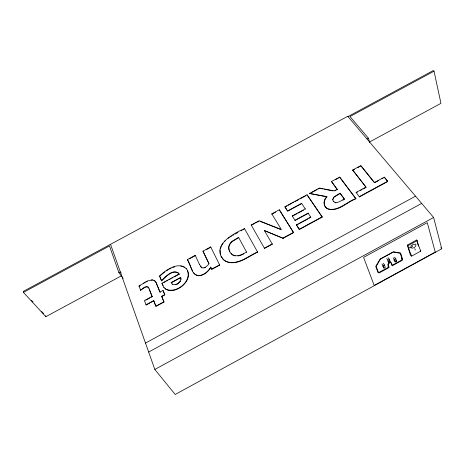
<?xml version="1.0" encoding="UTF-8"?>
<svg xmlns="http://www.w3.org/2000/svg" width="465" height="465" viewBox="0 0 465 465"><rect width="100%" height="100%" fill="white"/><g stroke="black" fill="none" stroke-linecap="round" stroke-linejoin="round"><path stroke-width="0.7" d="M220.16 250.1L220.491 254.814M332.789 199.799L333.946 197.282L340.159 193.417L344.489 199.299L342.804 200.217M220.416 248.903L221.171 246.56M402.405 259.848L402.527 259.057L400.586 253.018L393.407 251.768L380.167 258.999L375.778 266.462L378.062 272.705L379.202 272.909L389.164 267.468L388.165 264.573A1.796 1.122 -35.1 0 1 389.391 263.027A1.796 1.122 -35.1 0 1 391.117 262.957L392.105 265.864L401.847 260.51L402.405 259.848L401.44 258.61M221.363 245.973L222.997 243.317M200.491 266.352L201.711 267.718C204.623 268.712 207.373 265.881 209.047 263.824L202.949 251.158L210.692 246.962L219.707 265.108L211.767 269.415L210.633 267.131C207.843 272.734 198.7 279.227 193.585 272.862M210.79 267.381C208.291 271.729 203.995 275.483 198.817 275.821C191.057 275.204 191.063 264.434 187.395 259.58L195.195 255.355L195.352 255.611L189.354 258.86M355.818 198.526L355.923 198.811C346.913 201.845 337.119 213.348 326.767 208.407C322.791 205.466 323.727 199.927 327.023 196.869L309.44 193.463L326.912 196.596C322.791 199.967 323.036 207.152 328.389 209.041C338.636 211.186 346.977 201.845 355.818 198.526L339.653 177.095L331.499 181.513L337.311 189.54L331.499 181.513M180.6 281.145L177.915 283.778M178.572 273.135C172.236 269.415 165.807 276.902 161.605 280.895L161.436 280.651C165.47 276.57 174.044 267.561 179.321 274.17L174.224 276.937M224.642 241.341L225.513 240.382M161.436 280.651L159.524 275.931C166.168 269.915 178.287 260.981 186.424 268.857M161.605 280.895L159.693 276.175L164.668 271.996M148.108 287.149C145.249 285.952 142.883 289.015 140.686 290.334L138.989 286.004L147.219 281.023L152.456 279.82L154.833 280.831L155.758 281.906L159.983 292.136L163.023 290.486L163.192 290.73L164.86 294.868L161.808 296.525L161.634 296.281L164.686 294.624L164.86 294.868M140.18 285.51L139.163 286.248L138.989 286.004M228.141 238.272L229.274 237.58M230.407 236.888L231.541 236.197M232.68 235.505L233.814 234.808M166.185 270.961L168.324 269.688M143.429 283.388L144.574 282.714M407.357 245.072L416.64 240.01L417.163 240.667A29.894 5.888 60.2 0 0 418.791 246.031L419.11 246.903A29.894 5.888 60.2 0 0 420.209 249.647L420.761 251.117L411.583 256.134A5.371 0.959 60.6 0 1 410.426 255.053L407.357 245.072L407.875 245.741A29.905 5.487 60.3 0 0 411.014 254.663L411.583 256.134M407.875 245.741L417.163 240.667M410.653 246.322L413.414 244.189L415.053 244.421M389.356 259.348L390.199 261.836L388.839 262.58L387.984 260.098L389.356 259.348L388.13 257.686M384.462 264.969L385.322 267.427L384.038 268.125L383.172 265.672L384.462 264.969L383.253 263.295M395.756 258.802L396.581 261.284L395.308 261.975L394.483 259.493L395.756 258.802L394.523 257.145M388.676 267.16L378.591 272.664L376.133 266.375L380.382 259.15L393.344 252.077L400.295 253.28L402.283 259.732L392.262 265.201L391.152 262.562A2.168 1.354 -35.1 0 0 387.915 264.329L388.676 267.16L387.851 266.026M121.597 275.716L45.837 316.712L23.453 292.38L23.25 291.421L347.756 116.308L433.613 217.475L441.75 248.804L175.195 394.471L154.822 369.454L110.542 244.311M145.487 343.083L415.536 196.178M148.661 352.046L421.679 203.414M154.822 369.454L433.613 217.475M257.651 252.158L244.526 228.629C234.116 233.209 211.145 245.142 223.287 259.487A17.716 12.433 -28.9 0 0 229.623 262.609C240.091 263.986 248.729 256.232 257.651 252.158L257.511 251.896C248.589 255.977 239.946 263.725 229.472 262.353A17.722 12.433 -28.9 0 1 223.142 259.232L221.026 256.244M254.378 223.63L251.327 225.281L251.193 225.019L259.133 220.718L281.372 229.553L271.781 213.865L279.314 209.785L293.589 232.651L283.144 238.318L264.376 230.564L283.144 238.318M284.882 206.768L287.544 210.941L301.599 203.327L301.715 203.6L287.666 211.209L284.882 206.768L307.022 194.771L322.1 216.835L322.216 217.108L299.344 229.524L296.408 224.851L310.754 217.068L310.87 217.341L308.121 213.115L294.984 220.241L295.106 220.509L308.237 213.389L308.121 213.115M309.44 193.463L319.455 188.034L334.23 190.877L337.206 189.261M352.668 170.045L360.852 165.61L374.418 182.513L384.305 177.153L387.671 181.234L387.758 181.524L359.41 196.916L356.12 192.446L366.013 187.075L352.668 170.045L366.112 187.36L363.02 189.04M206.675 249.473L210.843 247.217L210.692 246.962M234.988 234.139L238.01 232.5M241.039 230.861L242.248 230.204M243.457 229.547L244.526 228.629M255.599 222.968L258.656 221.311M275.675 212.092L271.909 214.132L271.781 213.865M285.638 206.693L286.905 206.007M288.166 205.327L291.328 203.612M292.595 202.926L293.857 202.24M295.124 201.554L298.919 199.497M300.181 198.817L305.877 195.73M311.434 192.719L317.06 189.668M318.316 188.993L319.565 188.313L323.082 188.988M335.37 179.752L338.503 178.054M352.766 170.324L354.656 169.301M357.8 167.598L360.95 165.889L374.063 182.239M238.731 237.632L232.145 241.608A9.457 6.615 -28.8 0 0 228.861 247.351L228.983 249.571L229.832 251.873M163.971 287.527L161.942 283.255L179.159 273.92L179.321 274.17M164.029 282.464L165.302 281.773M166.575 281.081L167.848 280.389M169.126 279.697L170.399 279.006M171.672 278.314L172.951 277.622M334.934 190.83L336.119 190.185M296.705 213.859L292.357 216.213L292.235 215.946L305.29 208.866M297.949 213.185L303.54 210.151M180.844 277.622L171.312 282.79L171.143 282.54L180.682 277.373L181.094 279.407M333.37 201.24C336.55 204.705 341.211 200.345 344.385 199.02L340.055 193.138L333.841 197.003L332.678 199.526L333.475 201.519M161.808 296.525L164.006 302.052L155.973 306.412L153.834 300.849L146.155 305.017L144.412 300.582L152.055 296.438L152.229 296.682L150.956 297.368M145.865 300.134L149.684 298.059M153.834 300.849L153.659 300.605L145.975 304.778L146.155 305.017M210.633 267.131L211.616 269.159L219.556 264.852L219.707 265.108M246.537 252.036C242.172 254.774 235.552 257.988 231.093 253.634M296.531 225.118L298.402 224.107M299.646 223.427L307.754 219.032M308.998 218.352L310.248 217.678M357.457 192.057L356.219 192.731L356.12 192.446M360.544 190.383L361.782 189.708M375.133 182.466L378.836 180.455M381.922 178.781L383.16 178.112M153.659 300.605L155.798 306.168L163.831 301.808L164.006 302.052M283.016 238.051L293.462 232.378M299.344 229.524L299.216 229.257L322.1 216.835M387.671 181.234L359.305 196.631L359.41 196.916M264.538 248.42L272.327 244.189L272.194 243.927L264.399 248.159L264.538 248.42L251.193 225.019M348.023 116.558L433.299 70.529L434.025 71.197L440.96 103.34L369.599 141.953M23.453 292.38L109.496 245.944L118.883 272.653L123.208 278.413M434.025 71.197L349.976 116.564L368.373 138.152L369.669 142.261M118.883 272.653L120.296 271.891L121.156 273.042M366.99 138.901L368.373 138.152M242.532 254.477L243.672 253.878M145.708 282.098L147.393 281.267M169.429 269.096L171.12 268.27M239.998 255.558L241.963 254.774M175.869 284.743L177.427 284.121M204.001 268.014L205.64 267.381M172.87 267.497L174.73 266.829M237.952 255.994L239.318 255.704M151.137 280.11L152.63 280.064M334.986 202.688L336.015 202.874M324.489 189.261L332.928 190.882M180.734 265.939L182.983 266.393L184.878 267.369M235.29 255.983C231.198 255.314 228.53 251.059 228.71 247.095A9.463 6.615 -28.8 0 1 232 241.347L238.586 237.377L246.683 252.297M259.941 221.253L280.825 229.553M172.149 283.993L173.486 284.725C177.27 284.999 181.914 281.494 180.682 277.373M153.909 280.378L155.932 282.15L160.158 292.38M165.075 288.777C175.038 294.543 191.9 282.104 187.459 270.63M410.99 247.781C413.135 249.182 416.925 246.287 415.757 243.869M31.515 300.413L32.974 302M41.722 311.521L43.664 313.637M201.868 267.974L199.346 264.23M163.796 287.283C172.742 298.007 195.637 280.18 186.262 268.607M387.758 181.524L384.305 177.153M440.826 247.682L441.75 248.804M409.09 247.438L409.572 248.054L412.397 246.508L412.182 245.805M148.969 288.271L147.928 286.911C145.074 285.708 142.709 288.771 140.506 290.09L140.686 290.334M355.923 198.811L339.653 177.095M395.756 260.179L396.581 261.284M393.25 257.837L394.483 259.493M393.669 259.766L395.308 261.975M389.385 260.726L390.199 261.836M386.764 258.43L387.984 260.098M387.618 260.917L388.839 262.58M381.968 263.998L383.172 265.672M382.433 265.899L384.038 268.125M161.942 283.255L162.959 285.591M171.143 282.54L172.317 284.243M322.216 217.108L307.022 194.771M301.599 203.327L305.406 209.14M292.235 215.946L295.106 220.509M296.408 224.851L299.216 229.257M187.395 259.58L192.597 270.944M293.589 232.651L279.314 209.785M202.949 251.158L208.895 263.446M264.376 230.564L272.327 244.189M195.195 255.355L199.502 264.48M415.332 250.048L414.78 248.636M163.023 290.486L164.686 294.624M148.794 288.027L152.229 296.682M161.634 296.281L163.831 301.808M149.474 289.73L152.055 296.438M416.64 240.01L417.029 241.347M417.419 242.689L418.401 246.037M45.611 315.758L45.837 316.712M420.761 251.117A5.365 1.029 60.5 0 1 420.145 250.67M435.24 252.071L374.174 285.44L363.589 257.372L427.283 222.648L435.24 252.071"/></g></svg>
